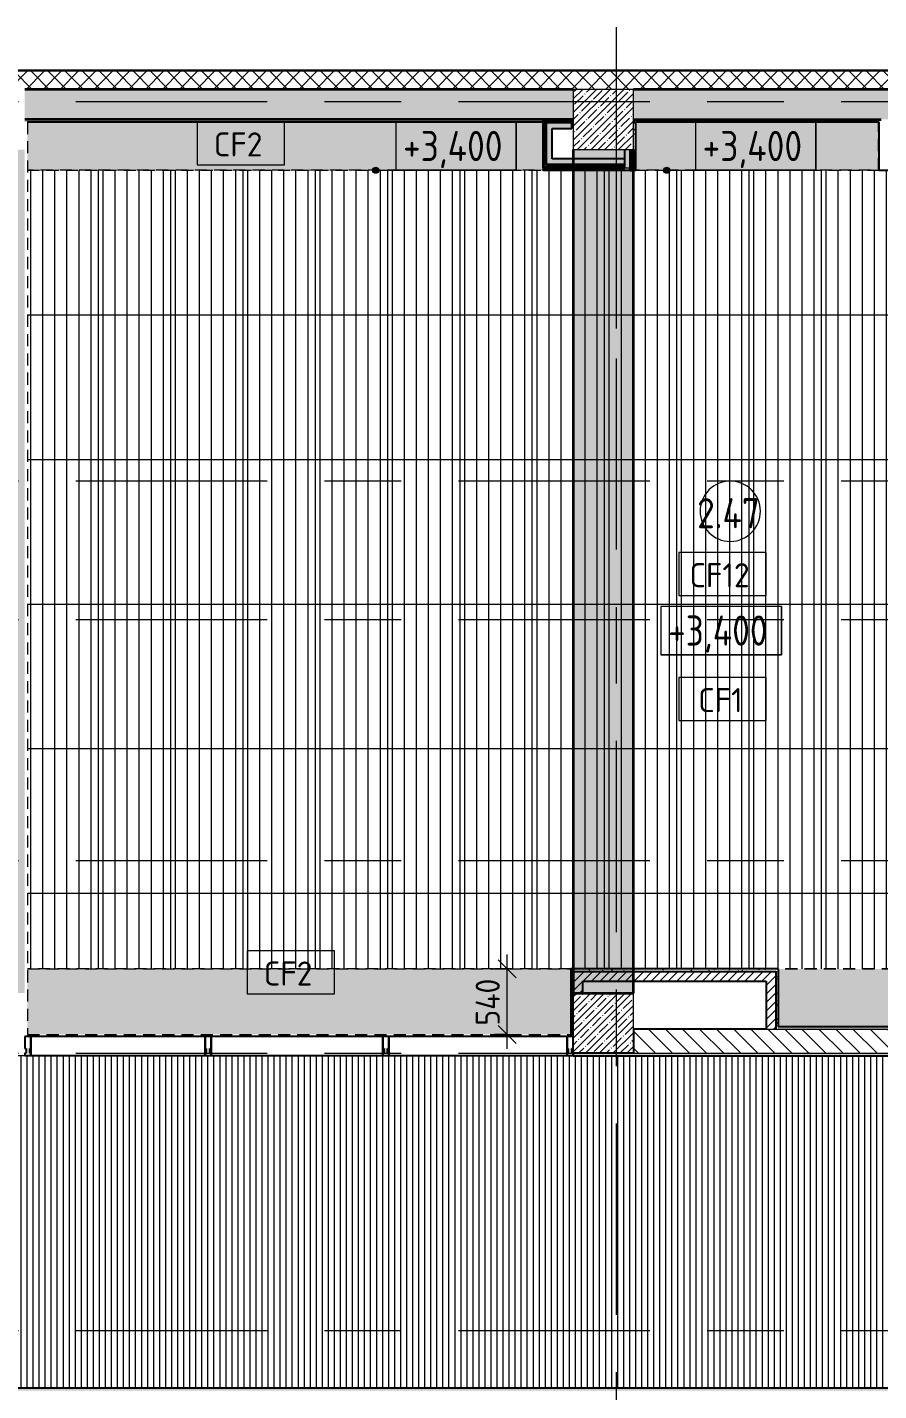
# Model space of a CAD drawing. Header units: millimetres. Extents: x 81663 to 277412, y -8553 to 29000.
# Drawn here: x 111071 to 118135, y 10600 to 21915 of the extents above; entities that cross this region are included whole.
import ezdxf

# ---------------------------------------------------------------- set-up
doc = ezdxf.new("R2010")
doc.units = ezdxf.units.MM
doc.linetypes.add('200_ШТРИХ__ш1_п0_6_', pattern=[160, 100, -60])
doc.linetypes.add('Осевая', pattern=[3175, 635, -476.25, 1587.5, -476.25])
for name, color, linetype, lineweight in [('A-ANNO-DIMS', 7, 'Continuous', 9), ('A-ANNO-DIMS-100', 7, 'Continuous', 9), ('A-AREA-IDEN', 7, 'Continuous', 9), ('A-CLNG-IDEN', 7, 'Continuous', 9), ('A-DETL-MBND', 7, '200_ШТРИХ__ш1_п0_6_', 9), ('A-DETL-MBND-1', 7, 'Continuous', 9), ('A-FLOR', 7, 'Continuous', 9), ('A-FLOR-1', 7, 'Continuous', 35), ('A-GLAZ-CWMG', 7, 'Continuous', 9), ('A-GLAZ-CWMG-1', 7, 'Continuous', 25), ('A-WALL', 7, 'Continuous', 9), ('G-ANNO-DIMS', 7, 'Continuous', 9), ('I-WALL', 7, 'Continuous', 9), ('S-COLS', 7, 'Continuous', 9), ('Оси', 7, 'Continuous', 9), ('Оси-2', 7, 'Осевая', 9)]:
    doc.layers.add(name, color=color, linetype=linetype, lineweight=lineweight)
for name, color, linetype, lineweight, true_color in [('A-WALL-1', 7, 'Continuous', 35, 0x3c3c3c), ('A-WALL-3', 7, 'Continuous', 25, 0x3c3c3c), ('A-WALL-FNSH-1', 7, 'Continuous', 13, 0x3c3c3c), ('A-WALL-FNSH-2', 7, 'Continuous', 9, 0x3c3c3c)]:
    doc.layers.add(name, color=color, linetype=linetype, lineweight=lineweight, true_color=true_color)
doc.styles.add('GOST Common', font='GOST_Common.ttf', dxfattribs={"width": 0.9, "height": 250})
doc.styles.add('GOST Common_1', font='GOST_Common.ttf', dxfattribs={"height": 200})
doc.styles.add('ISOCPEUR_1', font='isocpeur.ttf', dxfattribs={"width": 0.9, "height": 200})
doc.dimstyles.new('ISO-2_0_0_9К_Средний_округл2', dxfattribs={"dimscale": 304.8, "dimtxt": 199.196235, "dimasz": 0.492126, "dimexe": 0.393701, "dimexo": 0, "dimgap": 0, "dimtad": 1, "dimdec": 0, "dimrnd": 10, "dimzin": 0, "dimdsep": 46, "dimtxsty": 'ISOCPEUR_1', "dimblk1": 'OBLIQUE', "dimblk2": 'OBLIQUE', "dimsah": 1, "dimcen": 0.09, "dimdle": 0.393701, "dimazin": 0, "dimtfac": 1, "dimtdec": 4, "dimtix": 1, "dimtmove": 0, "dimatfit": 3, "dimfxl": 1, "dimtvp": 1, "dimtolj": 1, "dimtzin": 0, "dimarcsym": 2})
pattern_1 = [(45, (0, 0), (-57.024626, 57.024626), []), (45, (57.025, 0), (-57.024626, 57.024626), [100.806, -20.161, 3.353, -16.808])]
pattern_2 = [(45, (0, 0), (-35.35534, 35.35534), [])]
pattern_3 = [(0, (0, 0), (121.92, 30.48), [10.058, -81.382, 10.058, -81.382, -487.68]), (0, (0, 0), (121.92, 30.48), [-182.88, 10.058, -172.822, 10.058, -81.382, -213.36]), (0, (0, 0), (121.92, 30.48), [-457.2, 10.058, -50.902, 10.058, -142.342]), (120, (45.72, 15.24), (-87.356454, 90.345817), [10.058, -81.382, 10.058, -81.382, -487.68]), (120, (45.72, 15.24), (-87.356454, 90.345817), [-182.88, 10.058, -172.822, 10.058, -81.382, -213.36]), (120, (45.72, 15.24), (-87.356454, 90.345817), [-457.2, 10.058, -50.902, 10.058, -142.342]), (240, (60.96, 76.2), (-34.563546, -120.825817), [10.058, -81.382, 10.058, -81.382, -487.68]), (240, (60.96, 76.2), (-34.563546, -120.825817), [-182.88, 10.058, -172.822, 10.058, -81.382, -213.36]), (240, (60.96, 76.2), (-34.563546, -120.825817), [-457.2, 10.058, -50.902, 10.058, -142.342])]
pattern_4 = [(45, (0, 0), (-106.06602, 106.06602), []), (135, (0, 0), (-106.06602, -106.06602), [])]

# ---------------------------------------------------------------- blocks, each defined once
blk = doc.blocks.new('BSC_Колонна _Прямоугольная - 500х500-23282985-План потолков с обозначением видов отделки и геометрии 2 этажа в осях 23-33')
at = {"layer": 'S-COLS'}
h = blk.add_hatch(dxfattribs=at)
h.set_pattern_fill('FP_10', color=256, style=0, pattern_type=2)
h.set_pattern_definition([(45, (-115850.45, -21150), (-57.024626, 57.024626), []), (45, (-115793.42, -21150), (-57.024626, 57.024626), [100.806, -20.161, 3.353, -16.808])])
h.paths.add_polyline_path([(-250, -250), (250, -250), (250, 250), (-250, 250)])
for p, q in [((250, 250), (-250, 250)), ((-250, 250), (-250, -250)), ((250, -250), (250, 250)), ((-250, -250), (250, -250))]:
    blk.add_line(p, q, dxfattribs=at)
blk = doc.blocks.new('Прямоугольный импост - Импост структурный с накладкой - 160мм Темный-32428731-План потолков с обозначением видов отделки и геометрии 2 этажа в осях 23-33')
at = {"layer": 'A-GLAZ-CWMG-1'}
for p, q in [((111101, 13540), (111101, 13440)), ((112546, 13540), (111101, 13540)), ((112546, 13440), (112546, 13540)), ((111101, 13440), (111101, 13400)), ((111101, 13400), (111101, 13383)), ((111101, 13383), (112546, 13383)), ((112546, 13400), (112546, 13440)), ((112546, 13383), (112546, 13400))]:
    blk.add_line(p, q, dxfattribs=at)
blk = doc.blocks.new('Прямоугольный импост - Импост структурный с накладкой - 160мм Темный-32428214-План потолков с обозначением видов отделки и геометрии 2 этажа в осях 23-33')
at = {"layer": 'A-GLAZ-CWMG-1'}
for p, q in [((0, 140), (-50, 140)), ((-50, 140), (-50, 40)), ((0, 40), (0, 140)), ((-50, 40), (-40, 40)), ((-40, 0), (-50, 0)), ((-50, 0), (-50, -17)), ((-40, 40), (-40, 0)), ((-10, 0), (-10, 40)), ((-10, 40), (0, 40)), ((0, 0), (-10, 0)), ((0, -17), (0, 0)), ((-50, -17), (0, -17))]:
    blk.add_line(p, q, dxfattribs=at)
blk = doc.blocks.new('Прямоугольный импост - Импост структурный с накладкой - 160мм Темный-32428849-План потолков с обозначением видов отделки и геометрии 2 этажа в осях 23-33')
at = {"layer": 'A-GLAZ-CWMG-1'}
for p, q in [((112596, 13540), (112596, 13440)), ((114021, 13540), (112596, 13540)), ((114021, 13440), (114021, 13540)), ((112596, 13440), (112596, 13400)), ((112596, 13400), (112596, 13383)), ((112596, 13383), (114021, 13383)), ((114021, 13400), (114021, 13440)), ((114021, 13383), (114021, 13400))]:
    blk.add_line(p, q, dxfattribs=at)
blk = doc.blocks.new('Прямоугольный импост - Импост структурный с накладкой - 160мм Темный-32428323-План потолков с обозначением видов отделки и геометрии 2 этажа в осях 23-33')
at = {"layer": 'A-GLAZ-CWMG-1'}
for p, q in [((-50, 40), (-50, 140)), ((-50, 140), (0, 140)), ((0, 140), (0, 40)), ((-40, 40), (-50, 40)), ((-50, -17), (-50, 0)), ((-50, 0), (-40, 0)), ((-40, 0), (-40, 40)), ((-10, 40), (-10, 0)), ((0, 40), (-10, 40)), ((-10, 0), (0, 0)), ((0, 0), (0, -17)), ((0, -17), (-50, -17))]:
    blk.add_line(p, q, dxfattribs=at)
blk = doc.blocks.new('Прямоугольный импост - Импост структурный с накладкой - 160мм Темный-32428210-План потолков с обозначением видов отделки и геометрии 2 этажа в осях 23-33')
at = {"layer": 'A-GLAZ-CWMG-1'}
for p, q in [((-25, 40), (-25, 140)), ((-25, 140), (25, 140)), ((25, 140), (25, 40)), ((-15, 40), (-25, 40)), ((-25, -17), (-25, 0)), ((-25, 0), (-15, 0)), ((-15, 0), (-15, 40)), ((15, 40), (15, 0)), ((25, 40), (15, 40)), ((15, 0), (25, 0)), ((25, 0), (25, -17)), ((25, -17), (-25, -17))]:
    blk.add_line(p, q, dxfattribs=at)
blk = doc.blocks.new('Прямоугольный импост - Импост структурный с накладкой - 160мм Темный-32428854-План потолков с обозначением видов отделки и геометрии 2 этажа в осях 23-33')
at = {"layer": 'A-GLAZ-CWMG-1'}
for p, q in [((114071, 13540), (114071, 13440)), ((115549, 13540), (114071, 13540)), ((115549, 13440), (115549, 13540)), ((114071, 13440), (114071, 13400)), ((114071, 13400), (114071, 13383)), ((114071, 13383), (115549, 13383)), ((115549, 13400), (115549, 13440)), ((115549, 13383), (115549, 13400))]:
    blk.add_line(p, q, dxfattribs=at)
blk = doc.blocks.new('Марка_Помещения - Номер-25198446-План потолков с обозначением видов отделки и геометрии 2 этажа в осях 23-33')
at = {"layer": 'A-AREA-IDEN'}
for start, end in [(360, 180), (180, 360)]:
    blk.add_arc((0, 0), 2.5, start, end, dxfattribs=at)
blk = doc.blocks.new('М_потолков - Марка_ Имя типа-25382930-План потолков с обозначением видов отделки и геометрии 2 этажа в осях 23-33')
at = {"layer": 'A-CLNG-IDEN'}
for p, q in [((3.625, 1.984375), (-3.625, 1.984375)), ((-3.625, 1.984375), (-3.625, -1.59375)), ((3.625, -1.59375), (3.625, 1.984375)), ((-3.625, -1.59375), (3.625, -1.59375))]:
    blk.add_line(p, q, dxfattribs=at)
blk = doc.blocks.new('Высотные отметки - 10х4_h_-17668695-План потолков с обозначением видов отделки и геометрии 2 этажа в осях 23-33')
at = {"layer": 'G-ANNO-DIMS'}
for p, q in [((-5, 4), (-5, 0)), ((5, 4), (-5, 4)), ((5, 4), (-5, 4)), ((-5, 4), (-5, 0)), ((5, 4), (5, 0)), ((5, 0), (5, 4)), ((5, 0), (-5, 0)), ((-5, 0), (5, 0))]:
    blk.add_line(p, q, dxfattribs=at)
blk = doc.blocks.new('DIMBLOCK43-План потолков с обозначением видов отделки и геометрии 2 этажа в осях 23-33')
at = {"layer": 'A-ANNO-DIMS-100', "lineweight": 20}
for p, q in [((115052, 14101), (114977, 14176)), ((115052, 14101), (115127, 14026)), ((115052, 13557), (114977, 13632)), ((115052, 13557), (115127, 13482))]:
    blk.add_line(p, q, dxfattribs=at)
at = {"layer": 'A-ANNO-DIMS-100'}
for p, q in [((115052, 13437), (115052, 14221)), ((114946, 14101), (115172, 14101)), ((115052, 14101), (114946, 14101)), ((114946, 13557), (115172, 13557)), ((115052, 13557), (114946, 13557))]:
    blk.add_line(p, q, dxfattribs=at)
at = {"layer": 'A-ANNO-DIMS-100', "color": 0, "insert": (114791, 13630), "char_height": 200, "width": 478.07, "attachment_point": 1, "rotation": 90, "line_spacing_factor": 1.149209, "style": 'ISOCPEUR_1'}
blk.add_mtext('540', dxfattribs=at)
blk = doc.blocks.new('_Oblique')
at = {"color": 0, "linetype": 'ByBlock', "lineweight": -2}
blk.add_line((-0.5, -0.5), (0.5, 0.5), dxfattribs=at)

msp = doc.modelspace()

# ---------------------------------------------------------------- hatches: boundary and pattern name
at = {"layer": 'A-DETL-MBND'}
h = msp.add_hatch(dxfattribs=at)
h.set_pattern_fill('FP_24', color=256, style=0, pattern_type=2)
h.set_pattern_definition([(90, (0, 0), (-100, 6e-15), [])])
h.paths.add_polyline_path([(120060.6, 14101), (120660.6, 14101), (120660.6, 20329.9), (120624.5, 20464.2), (120660.6, 20464.3), (120660.6, 20724), (120395.8, 20724), (120395.9, 20692.6), (120278.4, 20724), (120150, 20724), (120150, 20728), (111071, 20728), (111071, 14101), (118188.1, 14101)])
h = msp.add_hatch(dxfattribs=at)
h.set_pattern_fill('FP_25', color=256, style=0, pattern_type=2)
h.set_pattern_definition([(270, (118260.6, 23128), (600, 4e-14), []), (0, (118260.6, 23128), (0, 1200), [])])
h.paths.add_polyline_path([(120060.6, 14101), (120660.6, 14101), (120660.6, 20329.9), (120624.5, 20464.2), (120660.6, 20464.3), (120660.6, 20724), (120395.8, 20724), (120395.9, 20692.6), (120278.4, 20724), (120150, 20724), (120150, 20728), (111071, 20728), (111071, 14101), (118188.1, 14101)])
h = msp.add_hatch(dxfattribs=at)
h.set_pattern_fill('FP_20', color=256, style=0, pattern_type=2)
h.set_pattern_definition([(90, (120019.74, 2935.26), (-50, 3e-15), [])])
h.paths.add_polyline_path([(120776.3, 10621), (121189, 10621), (121189, 12429), (120359, 12429), (120359, 13379), (98721, 13379), (98721, 11736.4), (98756.1, 11605.8), (98721, 11605.7), (98721, 11341), (98984.8, 11341), (98984.7, 11377.4), (99120, 11341), (100830, 11341), (100830, 10621), (118188.1, 10621)])
at = {"layer": 'A-DETL-MBND-1'}
h = msp.add_hatch(color=256, dxfattribs=at)
h.paths.add_polyline_path([(111071, 13557), (115580, 13557), (115580, 14101), (111071, 14101)])
h.paths.add_polyline_path([(117301.4, 13620), (120909, 13621), (120909, 13921), (121189, 13921), (121189, 18579), (120660.6, 18579), (120660.6, 14101), (117301.4, 14101)])
h.paths.add_polyline_path([(121190, 19121), (121190, 20724), (120660.6, 20724), (120660.6, 20464.2), (120697, 20464.3), (120660.6, 20329), (120660.6, 19121), (120776.3, 19121)])
h.paths.add_polyline_path([(120060.6, 20728), (120129.2, 20729), (120129.2, 21129), (118536.5, 21129), (118536.5, 20728)])
h.paths.add_polyline_path([(115350.4, 20728), (115350.4, 21129), (111071, 21129), (111071, 20728)])
h.paths.add_polyline_path([(116121.4, 20728), (118134.5, 20728), (118134.5, 21129), (116121.4, 21129), (116121.4, 20741.7)])
msp.add_hatch(color=256, dxfattribs=at).paths.add_polyline_path([(117301.4, 14100), (117300.4, 14101), (117300.4, 14100)])
at = {"layer": 'A-FLOR'}
h = msp.add_hatch(dxfattribs=at)
h.set_pattern_fill('FP_1', color=256, style=0, pattern_type=2)
h.set_pattern_definition(pattern_1)
h.paths.add_polyline_path([(98213.3, 11120), (100589, 11120), (100589, 11320), (99040.9, 11320), (98984.8, 11304.9), (98984.7, 11320), (98213.2, 11320), (98213.3, 11304.6), (98155.7, 11320), (97639, 11320), (97639, 11120), (98078, 11120)])
h.paths.add_polyline_path([(115600.4, 13900), (116100.4, 13900), (116100.4, 20900), (115600.4, 20900), (115600.4, 16568.1)])
h.paths.add_polyline_path([(110550, 13900), (111050, 13900), (111050, 20900), (110550, 20900), (110550, 14481.3)])
h.paths.add_polyline_path([(105550, 13900), (106050, 13900), (106050, 20900), (105550, 20900), (105550, 16568.1)])
at = {"layer": 'A-WALL'}
h = msp.add_hatch(dxfattribs=at)
h.set_pattern_fill('FP_2', color=256, style=0, pattern_type=2)
h.set_pattern_definition([(45, (0, 0), (-70.71068, 70.71068), []), (135, (0, 0), (-70.71068, -70.71068), [])])
h.paths.add_polyline_path([(125080, 21400), (125230, 21400), (125230, 21550), (96610, 21550), (96610, 21400), (123364.4, 21400)])
h.paths.add_polyline_path([(93060, 21400), (93310, 21400), (93310, 21550), (93060, 21550)])
at = {"layer": 'G-ANNO-DIMS'}
h = msp.add_hatch(color=256, dxfattribs=at)
edge = h.paths.add_edge_path()
edge.add_arc((113961.8, 20728), 25, 0, 360)
h = msp.add_hatch(color=256, dxfattribs=at)
edge = h.paths.add_edge_path()
edge.add_arc((116376, 20728), 25, 0, 360)
at = {"layer": 'I-WALL'}
h = msp.add_hatch(dxfattribs=at)
h.set_pattern_fill('FP_1', color=256, style=0, pattern_type=2)
h.set_pattern_definition(pattern_1)
h.paths.add_polyline_path([(121210, 21150), (121210, 21400), (120850, 21400), (120850, 21150)])
h.paths.add_polyline_path([(119482.2, 21150), (120150, 21150), (120150, 21400), (116100.4, 21400), (116100.4, 21150), (118835.2, 21150)])
h.paths.add_polyline_path([(100560, 21150), (100580, 21150), (100580, 21400), (100560, 21400)])
h.paths.add_polyline_path([(115600.4, 21150), (115600, 21400), (111050, 21400), (111050, 21150), (115600, 21150)])
h.paths.add_polyline_path([(110330, 21150), (110350, 21150), (110350, 21400), (106050, 21400), (106050, 21150), (109129.8, 21150)])
h.paths.add_polyline_path([(105550, 21150), (105550, 21400), (100800, 21400), (100800, 21150), (105247.6, 21150)])
h = msp.add_hatch(dxfattribs=at)
h.set_pattern_fill('FP_17', color=256, style=0, pattern_type=2)
h.set_pattern_definition(pattern_3)
h.paths.add_polyline_path([(115580.4, 21130), (115580.4, 21150), (111050, 21150), (111050, 21130), (114953, 21130)])
h = msp.add_hatch(dxfattribs=at)
h.set_pattern_fill('FP_26', color=256, style=0, pattern_type=2)
h.set_pattern_definition(pattern_4)
h.paths.add_polyline_path([(115350.4, 20749), (115362.9, 20749), (115362.9, 21150), (115350.4, 21150)])
h = msp.add_hatch(dxfattribs=at)
h.set_pattern_fill('FP_26', color=256, style=0, pattern_type=2)
h.set_pattern_definition(pattern_4)
h.paths.add_polyline_path([(115425.4, 21137.5), (115590.4, 21137.5), (115590.4, 21150), (115362.9, 21150), (115362.9, 21137.5), (115375.4, 21137.5)])
h = msp.add_hatch(dxfattribs=at)
h.set_pattern_fill('FP_26', color=256, style=0, pattern_type=2)
h.set_pattern_definition(pattern_4)
h.paths.add_polyline_path([(115375.4, 20761.5), (115375.4, 21137.5), (115362.9, 21137.5), (115362.9, 20761.5)])
h = msp.add_hatch(dxfattribs=at)
h.set_pattern_fill('FP_26', color=256, style=0, pattern_type=2)
h.set_pattern_definition(pattern_4)
h.paths.add_polyline_path([(115590.4, 21125), (115590.4, 21137.5), (115375.4, 21137.5), (115375.4, 21125), (115425.4, 21125)])
for points in [[(115375.4, 20774), (115425.4, 20774), (115425.4, 21125), (115375.4, 21125)], [(115590.4, 21075), (115590.4, 21125), (115425.4, 21125), (115425.4, 21075)], [(115425.4, 20774), (116025.4, 20774), (116025.4, 20824), (115425.4, 20824)], [(116075.4, 20749), (116075.4, 20900), (116025.4, 20900), (116025.4, 20749)]]:
    msp.add_hatch(color=256, dxfattribs=at).paths.add_polyline_path(points)
h = msp.add_hatch(dxfattribs=at)
h.set_pattern_fill('FP_17', color=256, style=0, pattern_type=2)
h.set_pattern_definition(pattern_3)
h.paths.add_polyline_path([(118135.5, 21130), (118155.5, 21130), (118155.5, 21150), (116100.4, 21150), (116100.4, 21130), (116894.1, 21130)])
h = msp.add_hatch(dxfattribs=at)
h.set_pattern_fill('FP_17', color=256, style=0, pattern_type=2)
h.set_pattern_definition(pattern_3)
h.paths.add_polyline_path([(116100.4, 20729), (116120.4, 20729), (116120.4, 21130), (116100.4, 21130), (116100.4, 20741.7)])
h = msp.add_hatch(dxfattribs=at)
h.set_pattern_fill('FP_26', color=256, style=0, pattern_type=2)
h.set_pattern_definition(pattern_4)
h.paths.add_polyline_path([(116087.9, 20729), (116087.9, 20900), (116075.4, 20900), (116075.4, 20729)])
h = msp.add_hatch(dxfattribs=at)
h.set_pattern_fill('FP_26', color=256, style=0, pattern_type=2)
h.set_pattern_definition(pattern_4)
h.paths.add_polyline_path([(116087.9, 20729), (116100.4, 20729), (116100.4, 20900), (116087.9, 20900), (116087.9, 20741.7)])
h = msp.add_hatch(dxfattribs=at)
h.set_pattern_fill('FP_17', color=256, style=0, pattern_type=2)
h.set_pattern_definition(pattern_3)
h.paths.add_polyline_path([(116075.4, 20729), (116075.4, 20749), (115350.4, 20749), (115350.4, 20729), (115600, 20729)])
h = msp.add_hatch(dxfattribs=at)
h.set_pattern_fill('FP_26', color=256, style=0, pattern_type=2)
h.set_pattern_definition(pattern_4)
h.paths.add_polyline_path([(116025.4, 20749), (116025.4, 20761.5), (115362.9, 20761.5), (115362.9, 20749), (115600, 20749)])
h = msp.add_hatch(dxfattribs=at)
h.set_pattern_fill('FP_26', color=256, style=0, pattern_type=2)
h.set_pattern_definition(pattern_4)
h.paths.add_polyline_path([(116025.4, 20761.5), (116025.4, 20774), (115375.4, 20774), (115375.4, 20761.5), (115600, 20761.5)])
h = msp.add_hatch(dxfattribs=at)
h.set_pattern_fill('FP_17', color=256, style=0, pattern_type=2)
h.set_pattern_definition(pattern_3)
h.paths.add_polyline_path([(115600, 13557), (115600, 14100), (115580, 14100), (115580, 13557)])
h = msp.add_hatch(dxfattribs=at)
h.set_pattern_fill('FP_17', color=256, style=0, pattern_type=2)
h.set_pattern_definition(pattern_3)
h.paths.add_polyline_path([(117280.4, 14080), (117300.4, 14080), (117300.4, 14100), (115600, 14100), (115600, 14080)])
h = msp.add_hatch(dxfattribs=at)
h.set_pattern_fill('FP_4', color=256, style=0, pattern_type=2)
h.set_pattern_definition(pattern_2)
h.paths.add_polyline_path([(115680, 13900), (115680, 14080), (115600, 14080), (115600, 13900)])
h = msp.add_hatch(dxfattribs=at)
h.set_pattern_fill('FP_4', color=256, style=0, pattern_type=2)
h.set_pattern_definition(pattern_2)
h.paths.add_polyline_path([(117280.4, 14000), (117280.4, 14080), (115680, 14080), (115680, 14000), (117200.4, 14000)])
h = msp.add_hatch(dxfattribs=at)
h.set_pattern_fill('FP_17', color=256, style=0, pattern_type=2)
h.set_pattern_definition(pattern_3)
h.paths.add_polyline_path([(117300.4, 13600), (117300.4, 14080), (117280.4, 14080), (117280.4, 13600)])
h = msp.add_hatch(dxfattribs=at)
h.set_pattern_fill('FP_4', color=256, style=0, pattern_type=2)
h.set_pattern_definition(pattern_2)
h.paths.add_polyline_path([(117280.4, 13600), (117280.4, 14000), (117200.4, 14000), (117200.4, 13600)])
h = msp.add_hatch(dxfattribs=at)
h.set_pattern_fill('FP_3', color=256, style=0, pattern_type=2)
h.set_pattern_definition([(135, (0, 0), (-70.71068, -70.71068), [])])
h.paths.add_polyline_path([(120930, 13400), (120930, 13600), (116100.4, 13600), (116100.4, 13400), (120776.3, 13400)])
h = msp.add_hatch(dxfattribs=at)
h.set_pattern_fill('FP_17', color=256, style=0, pattern_type=2)
h.set_pattern_definition(pattern_3)
h.paths.add_polyline_path([(120930, 13600), (120930, 13620), (117300.4, 13620), (117300.4, 13600), (120776.3, 13600)])
h = msp.add_hatch(dxfattribs=at)
h.set_pattern_fill('FP_17', color=256, style=0, pattern_type=2)
h.set_pattern_definition(pattern_3)
h.paths.add_polyline_path([(120359, 13380), (120360, 13380), (120360, 13400), (115599.5, 13400), (115600, 13380), (118188.1, 13380)])
h = msp.add_hatch(dxfattribs=at)
h.set_pattern_fill('FP_17', color=256, style=0, pattern_type=2)
h.set_pattern_definition(pattern_3)
h.paths.add_polyline_path([(120776.3, 10600), (121190, 10600), (121190, 10620), (100809, 10620), (100809, 10600), (119330, 10600)])
at = {"layer": 'S-COLS'}
h = msp.add_hatch(dxfattribs=at)
h.set_pattern_fill('FP_1', color=256, style=0, pattern_type=2)
h.set_pattern_definition(pattern_1)
h.paths.add_polyline_path([(115600, 13400), (116100, 13400), (116100, 13900), (115600, 13900)])

# ---------------------------------------------------------------- linework, layer by layer
at = {"layer": 'A-DETL-MBND'}
for p, q in [((111071, 21129), (111071, 13600)), ((115350.4, 21129), (111071, 21129)), ((115350.4, 21129), (111071, 21129)), ((111071, 21129), (111071, 13557)), ((116121.4, 21130), (116121.4, 20728)), ((118135.5, 21129), (116121.4, 21129)), ((118134.5, 21129), (116121.4, 21129)), ((118134.5, 20728), (118134.5, 21129)), ((111071, 20728), (115350.4, 20728)), ((115600, 20728), (111071, 20728)), ((120150, 20728), (115600.4, 20728)), ((116121.4, 20728), (118134.5, 20728)), ((118135.5, 20729), (118135.5, 20728)), ((118135.5, 20728), (120129.2, 20728)), ((115580, 14101), (111071, 14101)), ((111071, 14101), (115600, 14101)), ((115579, 14101), (115600, 14101)), ((115579, 14101), (115579, 14100)), ((115600.4, 14101), (117300.4, 14101)), ((115600.4, 14101), (120660.6, 14101)), ((117300.4, 14100), (117300.4, 14101)), ((120660.6, 14101), (117301.4, 14101)), ((117301.4, 14101), (117301.4, 13620)), ((111070, 13600), (111071, 13600)), ((117300.4, 13621), (120909, 13621)), ((111071, 13557), (115580, 13557)), ((120359, 13379), (98721, 13379)), ((115600, 13379), (115600, 13380)), ((120359, 13379), (115600, 13379)), ((100830, 10621), (121189, 10621))]:
    msp.add_line(p, q, dxfattribs=at)
at = {"layer": 'A-FLOR'}
msp.add_line((115600.4, 20900), (116025.4, 20900), dxfattribs=at)
at = {"layer": 'A-FLOR-1'}
for p, q in [((115600.4, 20900), (115600.4, 13900)), ((116100.4, 13900), (116100.4, 20900)), ((115600.4, 13900), (116100.4, 13900))]:
    msp.add_line(p, q, dxfattribs=at)
at = {"layer": 'A-WALL'}
for p, q in [((125230, 21550), (96610, 21550)), ((115362.9, 20761.5), (115362.9, 21137.5)), ((115590.4, 21137.5), (115362.9, 21137.5)), ((116087.9, 20729), (116087.9, 20900)), ((116025.4, 20761.5), (115362.9, 20761.5)), ((116025.4, 20749), (116075.4, 20749)), ((117200.4, 13600), (120930, 13600)), ((116100.4, 13400), (120360, 13400))]:
    msp.add_line(p, q, dxfattribs=at)
at = {"layer": 'A-WALL-1'}
for p, q in [((115600, 21400), (111050, 21400)), ((120150, 21400), (116100.4, 21400)), ((115600, 21150), (111050, 21150)), ((115350.4, 21150), (115350.4, 20749)), ((115375.4, 20774), (115375.4, 21125)), ((115590.4, 21125), (115375.4, 21125)), ((115590.4, 21125), (115590.4, 21150)), ((116100.4, 21150), (118155.5, 21150)), ((116075.4, 20729), (116075.4, 20900)), ((116100.4, 20749), (116100.4, 20900)), ((115350.4, 20749), (116025.4, 20749)), ((116025.4, 20774), (115375.4, 20774)), ((116025.4, 20749), (116025.4, 20774)), ((116075.4, 20729), (116100.4, 20729))]:
    msp.add_line(p, q, dxfattribs=at)
at = {"layer": 'A-WALL-3'}
for p, q in [((111070, 21130), (115580.4, 21130)), ((115425.4, 20824), (115425.4, 21075)), ((115425.4, 21075), (115590.4, 21075)), ((115580.4, 21130), (115580.4, 21150)), ((115590.4, 21075), (115590.4, 21125)), ((116120.4, 20729), (116120.4, 21130)), ((116120.4, 21130), (118135.5, 21130)), ((118135.5, 21130), (118135.5, 20729)), ((116025.4, 20824), (115425.4, 20824)), ((116025.4, 20900), (116025.4, 20774)), ((115350.4, 20749), (115350.4, 20729)), ((115350.4, 20729), (116075.4, 20729)), ((116100.4, 20729), (116120.4, 20729)), ((118135.5, 20729), (118535.5, 20729)), ((115580, 14100), (115580, 13557)), ((117300.4, 14100), (115580, 14100)), ((115600, 13557), (115600, 14080)), ((115600, 14080), (117280.4, 14080)), ((117280.4, 14080), (117280.4, 13600)), ((117300.4, 14100), (117300.4, 13620)), ((115680, 13900), (115680, 14000)), ((115680, 14000), (117200.4, 14000)), ((117200.4, 14000), (117200.4, 13600)), ((115600, 13900), (115680, 13900)), ((117200.4, 13600), (116100.4, 13600)), ((116100.4, 13600), (116100.4, 13400)), ((120910, 13620), (117300.4, 13620)), ((115580, 13557), (115600, 13557)), ((116100.4, 13400), (115599.5, 13400)), ((115599.5, 13400), (115599.5, 13380)), ((115599.5, 13380), (120360, 13380)), ((121190, 10620), (100829, 10620))]:
    msp.add_line(p, q, dxfattribs=at)
at = {"layer": 'A-WALL-FNSH-1'}
for p, q in [((125233, 21553), (96610, 21553)), ((115349.4, 21063.5), (115349.4, 20728)), ((115350.4, 21063.5), (115349.4, 21063.5)), ((116121.4, 20729), (116121.4, 21130)), ((118134.5, 21129), (118134.5, 20728)), ((118135.5, 21129), (118134.5, 21129)), ((115349.4, 20728), (115350.4, 20728)), ((115350.4, 20728), (115350.4, 20729)), ((116120.4, 20729), (116121.4, 20729)), ((118134.5, 20728), (118135.5, 20728)), ((118135.5, 20728), (118135.5, 20729)), ((115579, 14100), (115579, 13555)), ((115580, 14100), (115579, 14100)), ((117301.4, 14101), (117300.4, 14101)), ((117300.4, 14101), (117300.4, 14100)), ((117301.4, 13621), (117301.4, 14101)), ((117300.4, 13621), (117301.4, 13621)), ((115579, 13555), (115580, 13555)), ((115580, 13555), (115580, 13557))]:
    msp.add_line(p, q, dxfattribs=at)
at = {"layer": 'A-WALL-FNSH-2'}
msp.add_line((125238, 21558), (96610, 21558), dxfattribs=at)
at = {"layer": 'G-ANNO-DIMS'}
for p, q in [((113961.8, 20728), (114628.1, 20728)), ((116376, 20728), (117114.1, 20728))]:
    msp.add_line(p, q, dxfattribs=at)
for centre in [(113961.8, 20728), (116376, 20728)]:
    msp.add_circle(centre, 25, dxfattribs=at)
at = {"layer": 'S-COLS'}
for p, q in [((116100, 13900), (115600, 13900)), ((115600, 13900), (115600, 13400)), ((116100, 13400), (116100, 13900)), ((115600, 13400), (116100, 13400))]:
    msp.add_line(p, q, dxfattribs=at)
at = {"layer": 'Оси'}
msp.add_line((115960, 19415.1), (115960, 21915.1), dxfattribs=at)
at = {"layer": 'Оси-2'}
for p, q in [((84962.9, 21300), (122580, 21300)), ((115960, 593.7), (115960, 19415.1)), ((84962.9, 18150), (122760, 18150)), ((84962.9, 17000), (122760, 17000)), ((84962.9, 15000), (122160, 15000)), ((84962.9, 13400), (119719, 13400)), ((84962.9, 11100), (120319, 11100))]:
    msp.add_line(p, q, dxfattribs=at)

# ---------------------------------------------------------------- block references
at = {"layer": 'A-AREA-IDEN', "xscale": 99.99999999999993, "yscale": 99.99999999999993, "zscale": 99.99999999999993}
msp.add_blockref('Марка_Помещения - Номер-25198446-План потолков с обозначением видов отделки и геометрии 2 этажа в осях 23-33', (116903.6, 17898.8), dxfattribs=at)
at = {"layer": 'A-CLNG-IDEN', "xscale": 99.99999999999993, "yscale": 99.99999999999993, "zscale": 99.99999999999993}
for p in [(112843.7, 20933.2), (116840.1, 17358.3), (116840.1, 16321.4), (113258.5, 14052.8)]:
    msp.add_blockref('М_потолков - Марка_ Имя типа-25382930-План потолков с обозначением видов отделки и геометрии 2 этажа в осях 23-33', p, dxfattribs=at)
at = {"layer": 'A-GLAZ-CWMG', "extrusion": (0, 0, -1)}
for name, p in [('Прямоугольный импост - Импост структурный с накладкой - 160мм Темный-32428323-План потолков с обозначением видов отделки и геометрии 2 этажа в осях 23-33', (-111050.5, 13400)), ('Прямоугольный импост - Импост структурный с накладкой - 160мм Темный-32428210-План потолков с обозначением видов отделки и геометрии 2 этажа в осях 23-33', (-112570.5, 13400)), ('Прямоугольный импост - Импост структурный с накладкой - 160мм Темный-32428210-План потолков с обозначением видов отделки и геометрии 2 этажа в осях 23-33', (-114045.5, 13400))]:
    msp.add_blockref(name, p, dxfattribs=at)
at = {"layer": 'A-GLAZ-CWMG'}
for name, p in [('Прямоугольный импост - Импост структурный с накладкой - 160мм Темный-32428731-План потолков с обозначением видов отделки и геометрии 2 этажа в осях 23-33', (0, 0)), ('Прямоугольный импост - Импост структурный с накладкой - 160мм Темный-32428849-План потолков с обозначением видов отделки и геометрии 2 этажа в осях 23-33', (0, 0)), ('Прямоугольный импост - Импост структурный с накладкой - 160мм Темный-32428854-План потолков с обозначением видов отделки и геометрии 2 этажа в осях 23-33', (0, 0)), ('Прямоугольный импост - Импост структурный с накладкой - 160мм Темный-32428214-План потолков с обозначением видов отделки и геометрии 2 этажа в осях 23-33', (115599.5, 13400))]:
    msp.add_blockref(name, p, dxfattribs=at)
at = {"layer": 'G-ANNO-DIMS', "xscale": 99.99999999999993, "yscale": 99.99999999999993, "zscale": 99.99999999999993}
for p in [(114628.1, 20728), (117114.1, 20728), (116827.8, 16706.8)]:
    msp.add_blockref('Высотные отметки - 10х4_h_-17668695-План потолков с обозначением видов отделки и геометрии 2 этажа в осях 23-33', p, dxfattribs=at)
at = {"layer": 'S-COLS'}
msp.add_blockref('BSC_Колонна _Прямоугольная - 500х500-23282985-План потолков с обозначением видов отделки и геометрии 2 этажа в осях 23-33', (115850.4, 21150), dxfattribs=at)

# ---------------------------------------------------------------- texts
at = {"layer": 'A-AREA-IDEN', "insert": (116628.8, 18007.3), "char_height": 250, "width": 685.443, "attachment_point": 1, "style": 'GOST Common'}
msp.add_mtext('2.47', dxfattribs=at)
at = {"layer": 'A-CLNG-IDEN', "char_height": 200, "attachment_point": 1, "style": 'GOST Common_1'}
for s, insert, width in [('CF2', (112617.9, 21043), 529.114), ('CF12', (116564.8, 17468), 649.367), ('CF1', (116637.3, 16431.2), 472.996), ('CF2', (113032.7, 14162.5), 529.114)]:
    msp.add_mtext(s, dxfattribs=dict(at, insert=insert, width=width))
at = {"layer": 'G-ANNO-DIMS', "char_height": 250, "width": 1055.976, "attachment_point": 1, "line_spacing_factor": 1.022761, "style": 'GOST Common'}
for insert in [(114188.1, 21054.7), (116674.1, 21054.7), (116387.8, 17033.5)]:
    msp.add_mtext('+3,400', dxfattribs=dict(at, insert=insert))

# ---------------------------------------------------------------- dimensions: what is measured, and where the dimension line sits
at = {"layer": 'A-ANNO-DIMS'}
dim = msp.add_linear_dim(base=(115052.3, 14101), p1=(114946.2, 13557), p2=(114946.2, 14101), angle=90, dimstyle='ISO-2_0_0_9К_Средний_округл2', override={"dimpost": '<>', "dimfxl": 544}, dxfattribs=at)
dim.commit()
dim.dimension.update_dxf_attribs({"geometry": 'DIMBLOCK43-План потолков с обозначением видов отделки и геометрии 2 этажа в осях 23-33', "text_midpoint": (114952.3, 13829)})

doc.saveas('drawing.dxf')
